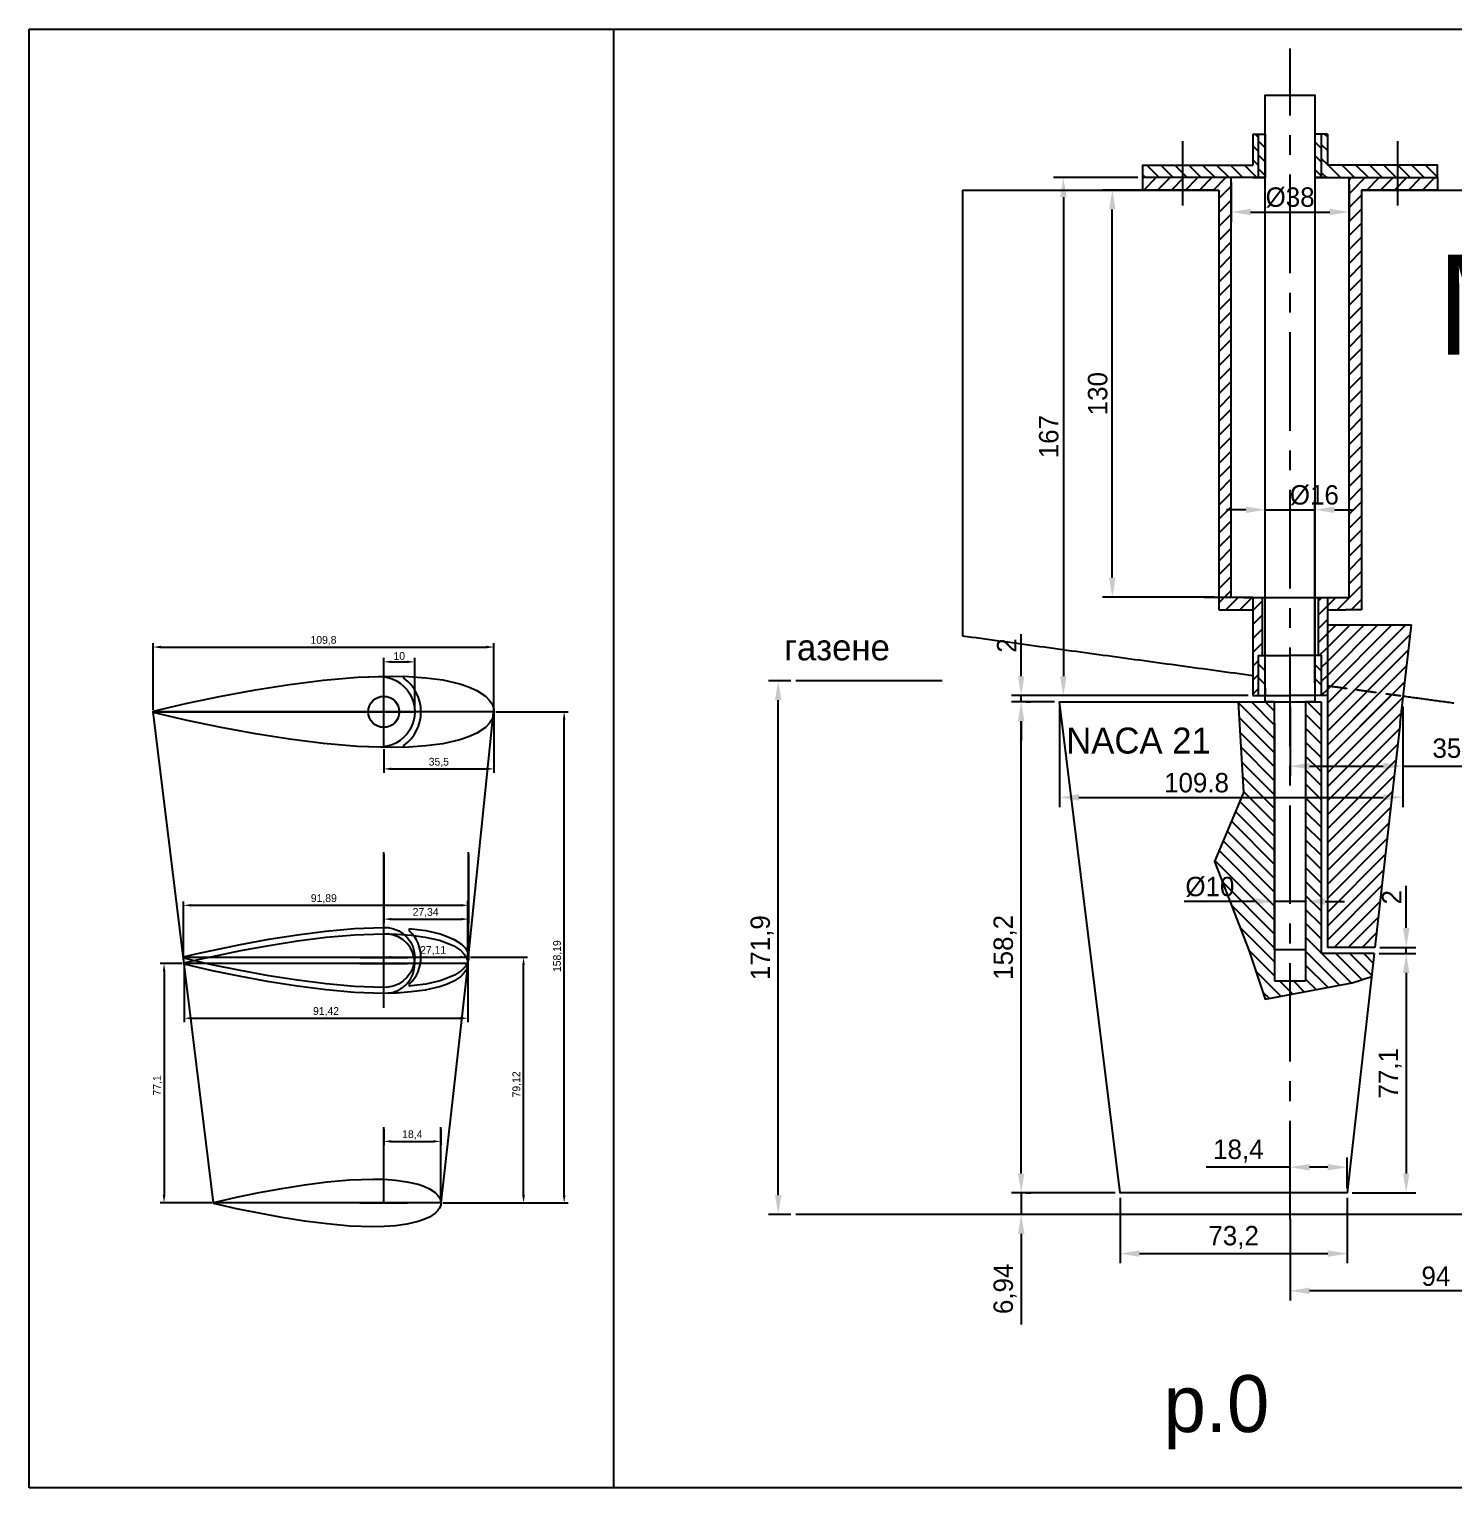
# Model space of a CAD drawing. Header units: millimetres. Extents: x -406 to 563, y -88 to 382.
# Drawn here: x -406.3 to 52.8, y -88.1 to 381.8 of the extents above; entities that cross this region are included whole.
import ezdxf

# ---------------------------------------------------------------- set-up
doc = ezdxf.new("R2010")
doc.units = ezdxf.units.MM
for name, pattern in [('CENTER', [50.8, 31.75, -6.35, 6.35, -6.35]), ('DASHED', [19.05, 12.7, -6.35]), ('HIDDEN', [9.525, 6.35, -3.175])]:
    doc.linetypes.add(name, pattern=pattern)
for name, color, linetype in [('kron', 54, 'Continuous'), ('PROFILE', 1, 'Continuous'), ('razmeri', 7, 'Continuous'), ('Shablon', 24, 'Continuous'), ('балер', 7, 'Continuous'), ('перо', 7, 'Continuous'), ('размери', 5, 'Continuous'), ('хелмпорт', 7, 'Continuous')]:
    doc.layers.add(name, color=color, linetype=linetype)
doc.dimstyles.new('ISO-25', dxfattribs={"dimtxt": 2.5, "dimasz": 2.5, "dimexe": 1.25, "dimexo": 0.625, "dimtad": 1, "dimtxsty": 'Standard', "dimcen": 2.5, "dimadec": 0, "dimazin": 0, "dimtfac": 1, "dimtmove": 0, "dimatfit": 3, "dimfxl": 1, "dimarcsym": 0})

# ---------------------------------------------------------------- blocks, each defined once
blk = doc.blocks.new('*D1')
at = {"layer": 'Defpoints', "color": 0}
for p in [(-164.93, 171.9), (-159.25, 171.9), (-159.25, 0)]:
    blk.add_point(p, dxfattribs=at)
at = {"layer": 'размери', "color": 0, "lineweight": -2}
for p, q in [((-160.81, 171.9), (-168.05, 171.9)), ((-164.93, 6.25), (-164.93, 165.65)), ((-160.81, 0), (-168.05, 0))]:
    blk.add_line(p, q, dxfattribs=at)
at = {"layer": 'размери', "color": 0}
for points in [[(-165.97, 165.65), (-163.89, 165.65), (-164.93, 171.9)], [(-165.97, 6.25), (-163.89, 6.25), (-164.93, 0)]]:
    blk.add_solid(points, dxfattribs=at)
at = {"layer": 'размери', "color": 0, "insert": (-170.14, 85.95), "char_height": 6.25, "attachment_point": 5, "rotation": 90}
blk.add_mtext('171,9', dxfattribs=at)
blk = doc.blocks.new('*D9')
at = {"layer": 'Defpoints', "color": 0}
for p in [(-54.8, 6.94), (-86.64, 0), (-54.8, 0)]:
    blk.add_point(p, dxfattribs=at)
at = {"layer": 'размери', "color": 0, "lineweight": -2}
for p, q in [((-86.64, 13.19), (-86.64, 19.44)), ((-56.36, 6.94), (-89.76, 6.94)), ((-86.64, 6.94), (-86.64, 0)), ((-56.36, 0), (-89.76, 0)), ((-86.64, -6.25), (-86.64, -35.42))]:
    blk.add_line(p, q, dxfattribs=at)
at = {"layer": 'размери', "color": 0}
for points in [[(-87.68, 13.19), (-85.6, 13.19), (-86.64, 6.94)], [(-87.68, -6.25), (-85.6, -6.25), (-86.64, 0)]]:
    blk.add_solid(points, dxfattribs=at)
at = {"layer": 'размери', "color": 0, "insert": (-91.85, -23.96), "char_height": 6.25, "attachment_point": 5, "rotation": 90}
blk.add_mtext('6,94', dxfattribs=at)
blk = doc.blocks.new('*D12')
at = {"layer": 'Defpoints', "color": 0}
for p in [(93.96, 52.08), (0, 0), (0, -24.6)]:
    blk.add_point(p, dxfattribs=at)
at = {"layer": 'размери', "color": 0, "lineweight": -2}
for p, q in [((93.96, 50.52), (93.96, -27.73)), ((0, -1.56), (0, -27.73)), ((87.71, -24.6), (6.25, -24.6))]:
    blk.add_line(p, q, dxfattribs=at)
at = {"layer": 'размери', "color": 0}
for points in [[(6.25, -23.56), (6.25, -25.64), (0, -24.6)], [(87.71, -23.56), (87.71, -25.64), (93.96, -24.6)]]:
    blk.add_solid(points, dxfattribs=at)
at = {"layer": 'размери', "color": 0, "insert": (46.98, -19.92), "char_height": 6.25, "attachment_point": 5}
blk.add_mtext('94', dxfattribs=at)
blk = doc.blocks.new('*D44')
at = {"layer": 'Defpoints', "color": 0}
for p in [(-57.28, 330), (-23, 330), (-23, 198.8)]:
    blk.add_point(p, dxfattribs=at)
at = {"layer": 'хелмпорт', "color": 0, "lineweight": -2}
for p, q in [((-24.56, 330), (-60.4, 330)), ((-57.28, 205.05), (-57.28, 323.75)), ((-24.56, 198.8), (-60.4, 198.8))]:
    blk.add_line(p, q, dxfattribs=at)
at = {"layer": 'хелмпорт', "color": 0}
for points in [[(-58.32, 323.75), (-56.24, 323.75), (-57.28, 330)], [(-58.32, 205.05), (-56.24, 205.05), (-57.28, 198.8)]]:
    blk.add_solid(points, dxfattribs=at)
at = {"layer": 'хелмпорт', "color": 0, "insert": (-61.97, 264.4), "char_height": 6.25, "attachment_point": 5, "rotation": 90}
blk.add_mtext('130', dxfattribs=at)
blk = doc.blocks.new('*D45')
at = {"layer": 'Defpoints', "color": 0}
for p in [(-19, 334), (19, 333.31), (19, 322.92)]:
    blk.add_point(p, dxfattribs=at)
at = {"layer": 'хелмпорт', "color": 0, "lineweight": -2}
for p, q in [((-19, 332.44), (-19, 319.79)), ((19, 331.75), (19, 319.79)), ((-12.75, 322.92), (12.75, 322.92))]:
    blk.add_line(p, q, dxfattribs=at)
at = {"layer": 'хелмпорт', "color": 0}
for points in [[(-12.75, 323.96), (-12.75, 321.88), (-19, 322.92)], [(12.75, 323.96), (12.75, 321.88), (19, 322.92)]]:
    blk.add_solid(points, dxfattribs=at)
at = {"layer": 'хелмпорт', "color": 0, "insert": (0, 327.61), "char_height": 6.25, "attachment_point": 5}
blk.add_mtext('%%C38', dxfattribs=at)
blk = doc.blocks.new('*D46')
at = {"layer": 'Defpoints', "color": 0}
for p in [(8, 227), (-8, 169.65), (8, 169.65)]:
    blk.add_point(p, dxfattribs=at)
at = {"layer": 'хелмпорт', "color": 0, "lineweight": -2}
for p, q in [((-14.25, 227), (-20.5, 227)), ((-8, 171.21), (-8, 230.13)), ((-8, 227), (8, 227)), ((8, 171.21), (8, 230.13)), ((14.25, 227), (20.5, 227))]:
    blk.add_line(p, q, dxfattribs=at)
at = {"layer": 'хелмпорт', "color": 0}
for points in [[(-14.25, 228.05), (-14.25, 225.96), (-8, 227)], [(14.25, 228.05), (14.25, 225.96), (8, 227)]]:
    blk.add_solid(points, dxfattribs=at)
at = {"layer": 'хелмпорт', "color": 0, "insert": (7.81, 231.69), "char_height": 6.25, "attachment_point": 5}
blk.add_mtext('%%c16', dxfattribs=at)
blk = doc.blocks.new('*D47')
at = {"layer": 'Defpoints', "color": 0}
for p in [(-5, 105.1), (5, 105.1), (-5, 100.84)]:
    blk.add_point(p, dxfattribs=at)
at = {"layer": 'перо', "color": 0, "lineweight": -2}
for p, q in [((-5, 103.54), (-5, 97.71)), ((5, 103.54), (5, 97.71)), ((-11.25, 100.84), (-34.17, 100.84)), ((5, 100.84), (-5, 100.84)), ((11.25, 100.84), (17.5, 100.84))]:
    blk.add_line(p, q, dxfattribs=at)
at = {"layer": 'перо', "color": 0}
for points in [[(-11.25, 101.88), (-11.25, 99.79), (-5, 100.84)], [(11.25, 101.88), (11.25, 99.79), (5, 100.84)]]:
    blk.add_solid(points, dxfattribs=at)
at = {"layer": 'перо', "color": 0, "insert": (-25.83, 105.52), "char_height": 6.25, "attachment_point": 5}
blk.add_mtext('%%c10', dxfattribs=at)
blk = doc.blocks.new('*D155')
at = {"layer": 'Defpoints', "color": 0}
for p in [(-86.64, 165.14), (-86.64, 165.14), (-86.64, 6.94)]:
    blk.add_point(p, dxfattribs=at)
at = {"layer": 'размери', "color": 0, "lineweight": -2}
for p, q in [((-85.08, 165.14), (-83.51, 165.14)), ((-86.64, 13.19), (-86.64, 158.89)), ((-85.08, 6.94), (-83.51, 6.94))]:
    blk.add_line(p, q, dxfattribs=at)
at = {"layer": 'размери', "color": 0}
for points in [[(-87.68, 158.89), (-85.6, 158.89), (-86.64, 165.14)], [(-87.68, 13.19), (-85.6, 13.19), (-86.64, 6.94)]]:
    blk.add_solid(points, dxfattribs=at)
at = {"layer": 'размери', "color": 0, "insert": (-91.85, 86.04), "char_height": 6.25, "attachment_point": 5, "rotation": 90}
blk.add_mtext('158,2', dxfattribs=at)
blk = doc.blocks.new('*D156')
at = {"layer": 'Defpoints', "color": 0}
for p in [(-47.5, 334), (-73.06, 167.14), (-12, 167.14)]:
    blk.add_point(p, dxfattribs=at)
at = {"layer": 'хелмпорт', "color": 0, "lineweight": -2}
for p, q in [((-49.06, 334), (-76.18, 334)), ((-73.06, 327.75), (-73.06, 173.39)), ((-13.56, 167.14), (-76.18, 167.14))]:
    blk.add_line(p, q, dxfattribs=at)
at = {"layer": 'хелмпорт', "color": 0}
for points in [[(-74.1, 327.75), (-72.01, 327.75), (-73.06, 334)], [(-74.1, 173.39), (-72.01, 173.39), (-73.06, 167.14)]]:
    blk.add_solid(points, dxfattribs=at)
at = {"layer": 'хелмпорт', "color": 0, "insert": (-77.74, 250.57), "char_height": 6.25, "attachment_point": 5, "rotation": 90}
blk.add_mtext('167', dxfattribs=at)
blk = doc.blocks.new('*D157')
at = {"layer": 'Defpoints', "color": 0}
for p in [(-86.64, 167.14), (-74.3, 167.14), (-74.3, 165.14)]:
    blk.add_point(p, dxfattribs=at)
at = {"layer": 'размери', "color": 0, "lineweight": -2}
for p, q in [((-86.64, 173.39), (-86.64, 186.93)), ((-75.86, 167.14), (-89.76, 167.14)), ((-75.86, 165.14), (-89.76, 165.14)), ((-86.64, 165.14), (-86.64, 167.14)), ((-86.64, 158.89), (-86.64, 152.64))]:
    blk.add_line(p, q, dxfattribs=at)
at = {"layer": 'размери', "color": 0}
for points in [[(-87.68, 173.39), (-85.6, 173.39), (-86.64, 167.14)], [(-87.68, 158.89), (-85.6, 158.89), (-86.64, 165.14)]]:
    blk.add_solid(points, dxfattribs=at)
at = {"layer": 'размери', "color": 0, "insert": (-91.33, 183.29), "char_height": 6.25, "attachment_point": 5, "rotation": 90}
blk.add_mtext('2', dxfattribs=at)
blk = doc.blocks.new('*D158')
at = {"layer": 'Defpoints', "color": 0}
for p in [(-54.8, 6.94), (18.4, 6.94), (18.4, -12.61)]:
    blk.add_point(p, dxfattribs=at)
at = {"layer": 'размери', "color": 0, "lineweight": -2}
for p, q in [((-54.8, 5.38), (-54.8, -15.73)), ((18.4, 5.38), (18.4, -15.73)), ((-48.55, -12.61), (12.15, -12.61))]:
    blk.add_line(p, q, dxfattribs=at)
at = {"layer": 'размери', "color": 0}
for points in [[(-48.55, -11.57), (-48.55, -13.65), (-54.8, -12.61)], [(12.15, -11.57), (12.15, -13.65), (18.4, -12.61)]]:
    blk.add_solid(points, dxfattribs=at)
at = {"layer": 'размери', "color": 0, "insert": (-18.2, -7.4), "char_height": 6.25, "attachment_point": 5}
blk.add_mtext('73,2', dxfattribs=at)
blk = doc.blocks.new('*D159')
at = {"layer": 'Defpoints', "color": 0}
for p in [(-74.3, 165.14), (36.28, 165.14), (36.28, 134.36)]:
    blk.add_point(p, dxfattribs=at)
at = {"layer": 'размери', "color": 0, "lineweight": -2}
for p, q in [((-74.3, 163.58), (-74.3, 131.24)), ((36.28, 163.58), (36.28, 131.24)), ((-68.05, 134.36), (30.03, 134.36))]:
    blk.add_line(p, q, dxfattribs=at)
at = {"layer": 'размери', "color": 0}
for points in [[(-68.05, 135.4), (-68.05, 133.32), (-74.3, 134.36)], [(30.03, 135.4), (30.03, 133.32), (36.28, 134.36)]]:
    blk.add_solid(points, dxfattribs=at)
at = {"layer": 'размери', "color": 0, "insert": (-30.15, 139.05), "char_height": 6.25, "attachment_point": 5}
blk.add_mtext('109.8', dxfattribs=at)
blk = doc.blocks.new('*D160')
at = {"layer": 'Defpoints', "color": 0}
for p in [(27.11, 84.04), (18.4, 6.94), (37.4, 6.94)]:
    blk.add_point(p, dxfattribs=at)
at = {"layer": 'размери', "color": 0, "lineweight": -2}
for p, q in [((28.68, 84.04), (40.53, 84.04)), ((37.4, 77.79), (37.4, 13.19)), ((19.96, 6.94), (40.53, 6.94))]:
    blk.add_line(p, q, dxfattribs=at)
at = {"layer": 'размери', "color": 0}
for points in [[(36.36, 77.79), (38.45, 77.79), (37.4, 84.04)], [(36.36, 13.19), (38.45, 13.19), (37.4, 6.94)]]:
    blk.add_solid(points, dxfattribs=at)
at = {"layer": 'размери', "color": 0, "insert": (32.2, 45.49), "char_height": 6.25, "attachment_point": 5, "rotation": 90}
blk.add_mtext('77,1', dxfattribs=at)
blk = doc.blocks.new('*D161')
at = {"layer": 'Defpoints', "color": 0}
for p in [(27.34, 86.04), (37.4, 86.04), (27.11, 84.04)]:
    blk.add_point(p, dxfattribs=at)
at = {"layer": 'размери', "color": 0, "lineweight": -2}
for p, q in [((37.4, 92.29), (37.4, 105.83)), ((28.9, 86.04), (40.53, 86.04)), ((37.4, 84.04), (37.4, 86.04)), ((28.68, 84.04), (40.53, 84.04)), ((37.4, 77.79), (37.4, 71.54))]:
    blk.add_line(p, q, dxfattribs=at)
at = {"layer": 'размери', "color": 0}
for points in [[(36.36, 92.29), (38.45, 92.29), (37.4, 86.04)], [(36.36, 77.79), (38.45, 77.79), (37.4, 84.04)]]:
    blk.add_solid(points, dxfattribs=at)
at = {"layer": 'размери', "color": 0, "insert": (32.72, 102.19), "char_height": 6.25, "attachment_point": 5, "rotation": 90}
blk.add_mtext('2', dxfattribs=at)
blk = doc.blocks.new('*D162')
at = {"layer": 'Defpoints', "color": 0}
for p in [(0, 15.22), (0, 6.94), (18.4, 6.94)]:
    blk.add_point(p, dxfattribs=at)
at = {"layer": 'размери', "color": 0, "lineweight": -2}
for p, q in [((0, 15.22), (-27.08, 15.22)), ((0, 8.5), (0, 18.35)), ((12.15, 15.22), (6.25, 15.22)), ((18.4, 8.5), (18.4, 18.35))]:
    blk.add_line(p, q, dxfattribs=at)
at = {"layer": 'размери', "color": 0}
for points in [[(6.25, 16.26), (6.25, 14.18), (0, 15.22)], [(12.15, 16.26), (12.15, 14.18), (18.4, 15.22)]]:
    blk.add_solid(points, dxfattribs=at)
at = {"layer": 'размери', "color": 0, "insert": (-16.67, 20.43), "char_height": 6.25, "attachment_point": 5}
blk.add_mtext('18,4', dxfattribs=at)
blk = doc.blocks.new('*D163')
at = {"layer": 'Defpoints', "color": 0}
for p in [(0, 165.14), (36.28, 165.14), (36.28, 144.43)]:
    blk.add_point(p, dxfattribs=at)
at = {"layer": 'размери', "color": 0, "lineweight": -2}
for p, q in [((0, 163.58), (0, 141.31)), ((36.28, 163.58), (36.28, 141.31)), ((6.25, 144.43), (30.03, 144.43)), ((36.28, 144.43), (65.45, 144.43))]:
    blk.add_line(p, q, dxfattribs=at)
at = {"layer": 'размери', "color": 0}
for points in [[(6.25, 145.47), (6.25, 143.39), (0, 144.43)], [(30.03, 145.47), (30.03, 143.39), (36.28, 144.43)]]:
    blk.add_solid(points, dxfattribs=at)
at = {"layer": 'размери', "color": 0, "insert": (53.99, 149.64), "char_height": 6.25, "attachment_point": 5}
blk.add_mtext('35,5', dxfattribs=at)
blk = doc.blocks.new('*D187')
at = {"layer": 'Defpoints', "color": 0}
for p in [(-282.02, 178.02), (-292.02, 161.92), (-282.02, 161.92)]:
    blk.add_point(p, dxfattribs=at)
at = {"layer": 'razmeri', "color": 0, "lineweight": -2}
for p, q in [((-292.02, 162.54), (-292.02, 179.27)), ((-282.02, 162.54), (-282.02, 179.27)), ((-289.52, 178.02), (-284.52, 178.02))]:
    blk.add_line(p, q, dxfattribs=at)
at = {"layer": 'razmeri', "color": 0}
for points in [[(-289.52, 178.44), (-289.52, 177.6), (-292.02, 178.02)], [(-284.52, 178.44), (-284.52, 177.6), (-282.02, 178.02)]]:
    blk.add_solid(points, dxfattribs=at)
at = {"layer": 'razmeri', "color": 0, "insert": (-287.02, 179.89), "char_height": 2.5, "attachment_point": 5}
blk.add_mtext('10', dxfattribs=at)
blk = doc.blocks.new('*D188')
at = {"layer": 'Defpoints', "color": 0}
for p in [(-256.52, 182.78), (-366.32, 161.92), (-256.52, 161.92)]:
    blk.add_point(p, dxfattribs=at)
at = {"layer": 'razmeri', "color": 0, "lineweight": -2}
for p, q in [((-366.32, 162.54), (-366.32, 184.03)), ((-256.52, 162.54), (-256.52, 184.03)), ((-363.82, 182.78), (-259.02, 182.78))]:
    blk.add_line(p, q, dxfattribs=at)
at = {"layer": 'razmeri', "color": 0}
for points in [[(-363.82, 183.2), (-363.82, 182.36), (-366.32, 182.78)], [(-259.02, 183.2), (-259.02, 182.36), (-256.52, 182.78)]]:
    blk.add_solid(points, dxfattribs=at)
at = {"layer": 'razmeri', "color": 0, "insert": (-311.42, 184.86), "char_height": 2.5, "attachment_point": 5}
blk.add_mtext('109,8', dxfattribs=at)
blk = doc.blocks.new('*D189')
at = {"layer": 'Defpoints', "color": 0}
for p in [(-292.02, 116.73), (-264.68, 116.73), (-264.68, 95.14)]:
    blk.add_point(p, dxfattribs=at)
at = {"layer": 'Shablon', "color": 0, "lineweight": -2}
for p, q in [((-292.02, 116.1), (-292.02, 93.89)), ((-264.68, 116.1), (-264.68, 93.89)), ((-289.52, 95.14), (-267.18, 95.14))]:
    blk.add_line(p, q, dxfattribs=at)
at = {"layer": 'Shablon', "color": 0}
for points in [[(-289.52, 95.55), (-289.52, 94.72), (-292.02, 95.14)], [(-267.18, 95.55), (-267.18, 94.72), (-264.68, 95.14)]]:
    blk.add_solid(points, dxfattribs=at)
at = {"layer": 'Shablon', "color": 0, "insert": (-278.52, 97.22), "char_height": 2.5, "attachment_point": 5}
blk.add_mtext('27,34', dxfattribs=at)
blk = doc.blocks.new('*D190')
at = {"layer": 'Defpoints', "color": 0}
for p in [(-292.02, 28.14), (-273.62, 28.14), (-273.62, 23.54)]:
    blk.add_point(p, dxfattribs=at)
at = {"layer": 'razmeri', "color": 0, "lineweight": -2}
for p, q in [((-292.02, 27.52), (-292.02, 22.29)), ((-289.52, 23.54), (-276.12, 23.54)), ((-273.62, 27.52), (-273.62, 22.29))]:
    blk.add_line(p, q, dxfattribs=at)
at = {"layer": 'razmeri', "color": 0}
for points in [[(-289.52, 23.95), (-289.52, 23.12), (-292.02, 23.54)], [(-276.12, 23.95), (-276.12, 23.12), (-273.62, 23.54)]]:
    blk.add_solid(points, dxfattribs=at)
at = {"layer": 'razmeri', "color": 0, "insert": (-282.82, 25.62), "char_height": 2.5, "attachment_point": 5}
blk.add_mtext('18,4', dxfattribs=at)
blk = doc.blocks.new('*D191')
at = {"layer": 'Defpoints', "color": 0}
for p in [(-292.02, 80.82), (-264.91, 82.9), (-264.91, 80.82)]:
    blk.add_point(p, dxfattribs=at)
at = {"layer": 'Shablon', "color": 0, "lineweight": -2}
for p, q in [((-292.02, 81.44), (-292.02, 84.15)), ((-289.52, 82.9), (-267.41, 82.9)), ((-264.91, 81.44), (-264.91, 84.15))]:
    blk.add_line(p, q, dxfattribs=at)
at = {"layer": 'Shablon', "color": 0}
for points in [[(-289.52, 83.32), (-289.52, 82.48), (-292.02, 82.9)], [(-267.41, 83.32), (-267.41, 82.48), (-264.91, 82.9)]]:
    blk.add_solid(points, dxfattribs=at)
at = {"layer": 'Shablon', "color": 0, "insert": (-276.11, 84.98), "char_height": 2.5, "attachment_point": 5}
blk.add_mtext('27,11', dxfattribs=at)
blk = doc.blocks.new('*D192')
at = {"layer": 'Defpoints', "color": 0}
for p in [(-264.68, 99.59), (-356.57, 82.82), (-264.68, 82.81)]:
    blk.add_point(p, dxfattribs=at)
at = {"layer": 'Shablon', "color": 0, "lineweight": -2}
for p, q in [((-356.57, 83.44), (-356.57, 100.84)), ((-354.07, 99.59), (-267.18, 99.59)), ((-264.68, 83.43), (-264.68, 100.84))]:
    blk.add_line(p, q, dxfattribs=at)
at = {"layer": 'Shablon', "color": 0}
for points in [[(-354.07, 100.01), (-354.07, 99.17), (-356.57, 99.59)], [(-267.18, 100.01), (-267.18, 99.17), (-264.68, 99.59)]]:
    blk.add_solid(points, dxfattribs=at)
at = {"layer": 'Shablon', "color": 0, "insert": (-311.32, 101.67), "char_height": 2.5, "attachment_point": 5}
blk.add_mtext('91,89', dxfattribs=at)
blk = doc.blocks.new('*D193')
at = {"layer": 'Defpoints', "color": 0}
for p in [(-356.33, 80.62), (-264.91, 80.82), (-264.91, 63.22)]:
    blk.add_point(p, dxfattribs=at)
at = {"layer": 'Shablon', "color": 0, "lineweight": -2}
for p, q in [((-356.33, 79.99), (-356.33, 61.97)), ((-264.91, 80.19), (-264.91, 61.97)), ((-353.83, 63.22), (-267.41, 63.22))]:
    blk.add_line(p, q, dxfattribs=at)
at = {"layer": 'Shablon', "color": 0}
for points in [[(-353.83, 63.63), (-353.83, 62.8), (-356.33, 63.22)], [(-267.41, 63.63), (-267.41, 62.8), (-264.91, 63.22)]]:
    blk.add_solid(points, dxfattribs=at)
at = {"layer": 'Shablon', "color": 0, "insert": (-310.62, 65.3), "char_height": 2.5, "attachment_point": 5}
blk.add_mtext('91,42', dxfattribs=at)
blk = doc.blocks.new('*D194')
at = {"layer": 'Defpoints', "color": 0}
for p in [(-264.68, 82.85), (-246.97, 82.85), (-273.62, 3.72)]:
    blk.add_point(p, dxfattribs=at)
at = {"layer": 'Shablon', "color": 0, "lineweight": -2}
for p, q in [((-264.06, 82.85), (-245.72, 82.85)), ((-246.97, 6.22), (-246.97, 80.35)), ((-273, 3.72), (-245.72, 3.72))]:
    blk.add_line(p, q, dxfattribs=at)
at = {"layer": 'Shablon', "color": 0}
for points in [[(-247.39, 80.35), (-246.56, 80.35), (-246.97, 82.85)], [(-247.39, 6.22), (-246.56, 6.22), (-246.97, 3.72)]]:
    blk.add_solid(points, dxfattribs=at)
at = {"layer": 'Shablon', "color": 0, "insert": (-249.06, 41.9), "char_height": 2.5, "attachment_point": 5, "rotation": 90}
blk.add_mtext('79,12', dxfattribs=at)
blk = doc.blocks.new('*D195')
at = {"layer": 'Defpoints', "color": 0}
for p in [(-356.33, 80.82), (-362.79, 3.72), (-346.82, 3.72)]:
    blk.add_point(p, dxfattribs=at)
at = {"layer": 'Shablon', "color": 0, "lineweight": -2}
for p, q in [((-356.96, 80.82), (-364.04, 80.82)), ((-362.79, 78.32), (-362.79, 6.22)), ((-347.45, 3.72), (-364.04, 3.72))]:
    blk.add_line(p, q, dxfattribs=at)
at = {"layer": 'Shablon', "color": 0}
for points in [[(-363.21, 78.32), (-362.38, 78.32), (-362.79, 80.82)], [(-363.21, 6.22), (-362.38, 6.22), (-362.79, 3.72)]]:
    blk.add_solid(points, dxfattribs=at)
at = {"layer": 'Shablon', "color": 0, "insert": (-364.88, 41.58), "char_height": 2.5, "attachment_point": 5, "rotation": 90}
blk.add_mtext('77,1', dxfattribs=at)
blk = doc.blocks.new('*D196')
at = {"layer": 'Defpoints', "color": 0}
for p in [(-256.52, 161.92), (-292.02, 150.47), (-256.52, 143.53)]:
    blk.add_point(p, dxfattribs=at)
at = {"layer": 'Shablon', "color": 0, "lineweight": -2}
for p, q in [((-256.52, 161.29), (-256.52, 142.28)), ((-292.02, 149.85), (-292.02, 142.28)), ((-289.52, 143.53), (-259.02, 143.53))]:
    blk.add_line(p, q, dxfattribs=at)
at = {"layer": 'Shablon', "color": 0}
for points in [[(-289.52, 143.95), (-289.52, 143.11), (-292.02, 143.53)], [(-259.02, 143.95), (-259.02, 143.11), (-256.52, 143.53)]]:
    blk.add_solid(points, dxfattribs=at)
at = {"layer": 'Shablon', "color": 0, "insert": (-274.27, 145.61), "char_height": 2.5, "attachment_point": 5}
blk.add_mtext('35,5', dxfattribs=at)
blk = doc.blocks.new('*D197')
at = {"layer": 'Defpoints', "color": 0}
for p in [(-256.52, 161.92), (-233.89, 161.92), (-273.62, 3.72)]:
    blk.add_point(p, dxfattribs=at)
at = {"layer": 'Shablon', "color": 0, "lineweight": -2}
for p, q in [((-255.9, 161.92), (-232.64, 161.92)), ((-233.89, 6.22), (-233.89, 159.42)), ((-273, 3.72), (-232.64, 3.72))]:
    blk.add_line(p, q, dxfattribs=at)
at = {"layer": 'Shablon', "color": 0}
for points in [[(-234.31, 159.42), (-233.47, 159.42), (-233.89, 161.92)], [(-234.31, 6.22), (-233.47, 6.22), (-233.89, 3.72)]]:
    blk.add_solid(points, dxfattribs=at)
at = {"layer": 'Shablon', "color": 0, "insert": (-235.97, 83.21), "char_height": 2.5, "attachment_point": 5, "rotation": 90}
blk.add_mtext('158,19', dxfattribs=at)

msp = doc.modelspace()

# ---------------------------------------------------------------- hatches: boundary and pattern name
at = {"layer": 'перо'}
h = msp.add_hatch(dxfattribs=at)
h.set_pattern_fill('ANSI31', color=256, style=0)
edge = h.paths.add_edge_path()
edge.add_line((39.085, 189.956), (12, 189.956))
edge.add_line((12, 189.956), (12, 170.344))
edge.add_spline(control_points=[(12, 170.344), (35.649, 167.111)], knot_values=[25.4038022, 25.4038022, 27.4326716, 27.4326716], degree=1, periodic=0)
edge.add_line((36.49, 166.996), (39.085, 189.956))
h.paths.add_polyline_path([(35.5, 158.24), (39.085, 189.956), (12, 189.956), (12, 86.04), (27.34, 86.04)])
h = msp.add_hatch(dxfattribs=at)
h.set_pattern_fill('ANSI31', color=256, style=0)
h.paths.add_polyline_path([(39.085, 189.956), (12, 189.956), (12, 86.04), (27.34, 86.04), (35.5, 158.24)])
h = msp.add_hatch(dxfattribs=at)
h.set_pattern_fill('ANSI31', color=256, angle=90, style=0)
h.paths.add_polyline_path([(-5, 165.14), (-16.779, 165.14), (-15.028, 135.881), (-24.366, 113.72), (-13.277, 85.143), (-8.025, 69.397), (0, 70.901), (0, 75.27), (-5, 75.27), (-5, 158.24)])
h.paths.add_polyline_path([(27.114, 84.04), (10, 84.04), (10, 165.14), (5, 165.14), (5, 85.27), (5, 75.27), (0, 75.27), (0, 70.901), (19.989, 74.646), (26.281, 76.674)])
h.paths.add_polyline_path([(-34.167, 110.211), (-17.5, 110.211), (-17.5, 100.836), (-34.167, 100.836)], flags=9)
at = {"layer": 'хелмпорт'}
h = msp.add_hatch(dxfattribs=at)
h.set_pattern_fill('ANSI31', color=256, angle=90, style=0)
h.paths.add_polyline_path([(-10.148, 348.011), (-12, 348.011), (-12, 338), (-34.653, 338), (-34.653, 334), (-10.148, 334)])
h.paths.add_polyline_path([(-34.653, 338), (-47.5, 338), (-47.5, 334), (-34.653, 334)])
h.paths.add_polyline_path([(34.653, 338), (12, 338), (12, 348.011), (10.148, 348.011), (10.148, 334), (34.653, 334)])
h.paths.add_polyline_path([(47.5, 338), (34.653, 338), (34.653, 334), (47.5, 334)])
h = msp.add_hatch(dxfattribs=at)
h.set_pattern_fill('ANSI31', color=256, angle=90, style=0)
h.set_pattern_definition([(135, (0, 178.4548), (-2.245064, -2.245064), [])])
h.paths.add_polyline_path([(-8, 346.282), (-8.059, 348.101), (-10.148, 348.101), (-10.148, 338.49), (-8, 338.49)])
h.paths.add_polyline_path([(10.148, 348.101), (8, 348.101), (8, 346.282), (8, 338.49), (10.148, 338.49)])
h = msp.add_hatch(dxfattribs=at)
h.set_pattern_fill('ANSI31', color=256, angle=90, style=0)
h.set_pattern_definition([(135, (0, 173.9647), (-2.245064, -2.245064), [])])
h.paths.add_polyline_path([(-8, 341.792), (-8.059, 343.611), (-10.148, 343.611), (-10.148, 334), (-8, 334)])
h.paths.add_polyline_path([(10.148, 343.611), (8, 343.611), (8, 341.792), (8, 334), (10.148, 334)])
h = msp.add_hatch(dxfattribs=at)
h.set_pattern_fill('ANSI31', color=256, style=0)
h.paths.add_polyline_path([(-19, 334), (-34.653, 334), (-34.653, 330), (-23, 330), (-23, 198.795), (-19, 198.795)])
h.paths.add_polyline_path([(-34.653, 334), (-47.5, 334), (-47.5, 330), (-34.653, 330)])
h.paths.add_polyline_path([(34.653, 334), (19, 334), (19, 198.795), (15, 198.795), (12, 198.795), (12, 194.795), (18, 194.795), (23, 194.795), (23, 330), (34.653, 330)])
h.paths.add_polyline_path([(47.5, 334), (34.653, 334), (34.653, 330), (47.5, 330)])
h.paths.add_polyline_path([(-12, 198.795), (-15, 198.795), (-23, 198.795), (-23, 194.795), (-18, 194.795), (-12, 194.795)])
h.paths.add_polyline_path([(-9, 198.795), (-12, 198.795), (-12, 167.827), (-12, 167.14), (-10.148, 167.14), (-10.148, 180.035), (-9, 180.035)])
h.paths.add_polyline_path([(12, 194.795), (12, 198.795), (9, 198.795), (9, 180.035), (10.148, 180.035), (10.148, 167.14), (12, 167.14)])
h = msp.add_hatch(dxfattribs=at)
h.set_pattern_fill('ANSI31', color=256, angle=90, style=0)
h.set_pattern_definition([(135, (0, 10), (-2.245064, -2.245064), [])])
h.paths.add_polyline_path([(-8, 177.827), (-8.059, 179.646), (-10.148, 179.646), (-10.148, 170.035), (-8, 170.035)])
h.paths.add_polyline_path([(10.148, 179.646), (8, 179.646), (8, 177.827), (8, 170.035), (10.148, 170.035)])

# ---------------------------------------------------------------- linework, layer by layer
for points in [[(-112.053, 171.9), (-159.248, 171.9)], [(291.886, 0), (-159.248, 0)]]:
    msp.add_lwpolyline(points)
at = {"layer": 'kron', "linetype": 'DASHED'}
for points in [[(-292.022, 150.473), (-292.022, 173.361)], [(-256.522, 161.917), (-366.322, 161.917)], [(-292.022, 82.806), (-292.022, 116.727)], [(-264.683, 82.817), (-356.573, 82.817)]]:
    msp.add_lwpolyline(points, dxfattribs=at)
at = {"layer": 'kron'}
for points in [[(-285.504, 173.366), (-283.972, 173.333), (-278.482, 172.908), (-272.992, 172.188), (-267.502, 170.915), (-264.757, 169.987), (-262.012, 168.748), (-259.267, 166.942), (-257.894, 165.557), (-257.279, 164.655), (-256.866, 163.8), (-256.596, 162.802), (-256.522, 161.917), (-256.596, 161.032), (-256.866, 160.035), (-257.279, 159.18), (-257.894, 158.277), (-259.267, 156.893), (-262.012, 155.086), (-264.757, 153.847), (-267.502, 152.919), (-272.992, 151.646), (-278.482, 150.926), (-283.972, 150.501), (-285.504, 150.468), (-285.504, 151.112, 0.5073782), (-285.504, 172.722), (-285.505, 173.366)], [(-283.685, 92.072), (-283.072, 92.026), (-278.476, 91.428), (-273.881, 90.368), (-271.582, 89.595), (-269.284, 88.56), (-266.985, 87.051), (-265.835, 85.893), (-265.32, 85.139), (-264.973, 84.424), (-264.746, 83.589), (-264.683, 82.849), (-264.744, 82.108), (-264.969, 81.273), (-265.314, 80.557), (-265.828, 79.801), (-266.975, 78.641), (-269.271, 77.127), (-271.567, 76.087), (-273.863, 75.308), (-278.457, 74.237), (-283.05, 73.629), (-283.685, 73.579), (-283.685, 74.328, 0.4316394), (-283.685, 91.307)]]:
    msp.add_lwpolyline(points, format="xyb", close=True, dxfattribs=at)
at = {"layer": 'kron', "linetype": 'DASHED'}
msp.add_circle((-292.022, 161.917), 5, dxfattribs=at)
at = {"layer": 'PROFILE'}
for points in [[(-105.501, 330), (-23, 330)], [(23, 330), (322.725, 330)]]:
    msp.add_lwpolyline(points, dxfattribs=at)
for points in [[(-105.501, 330), (-105.501, 186.408)], [(-105.501, 186.408), (-12, 173.625)], [(36.49, 166.996), (52.751, 164.773)]]:
    msp.add_open_spline(points, degree=1, dxfattribs=at)
at = {"layer": 'PROFILE', "linetype": 'HIDDEN'}
msp.add_open_spline([(12, 170.344), (35.649, 167.111)], degree=1, dxfattribs=at)
at = {"layer": 'Shablon', "linetype": 'DASHED'}
msp.add_lwpolyline([(-366.322, 161.917), (-366.322, 162.16), (-360.832, 163.468), (-355.342, 164.699), (-344.362, 166.925), (-333.382, 168.958), (-322.402, 170.686), (-311.422, 172.09), (-300.442, 173.068), (-289.462, 173.451), (-283.972, 173.333), (-278.482, 172.908), (-272.992, 172.188), (-267.502, 170.915), (-264.757, 169.987), (-262.012, 168.748), (-259.267, 166.942), (-257.894, 165.557), (-257.279, 164.655), (-256.866, 163.8), (-256.596, 162.802), (-256.522, 161.917), (-256.596, 161.032), (-256.866, 160.035), (-257.279, 159.18), (-257.894, 158.277), (-259.267, 156.893), (-262.012, 155.086), (-264.757, 153.847), (-267.502, 152.919), (-272.992, 151.646), (-278.482, 150.926), (-283.972, 150.501), (-289.462, 150.384), (-300.442, 150.766), (-311.422, 151.744), (-322.402, 153.149), (-333.382, 154.877), (-344.362, 156.909), (-355.342, 159.135), (-360.832, 160.367), (-366.322, 161.674)], close=True, dxfattribs=at)
at = {"layer": 'Shablon'}
for points in [[(-293.807, 150.535), (-300.442, 150.766), (-311.422, 151.744), (-322.402, 153.149), (-333.382, 154.877), (-344.362, 156.909), (-355.342, 159.135), (-360.832, 160.367), (-366.322, 161.674), (-366.322, 161.917), (-366.322, 162.16), (-360.832, 163.468), (-355.342, 164.699), (-344.362, 166.925), (-333.382, 168.958), (-322.402, 170.686), (-311.422, 172.09), (-300.442, 173.068), (-293.807, 173.299, -1.0354053)], [(-290.735, 73.199), (-292.239, 73.165), (-301.428, 73.474), (-310.618, 74.282), (-319.809, 75.447), (-328.999, 76.883), (-338.19, 78.573), (-347.382, 80.425), (-351.977, 81.451), (-356.573, 82.54), (-356.573, 82.743), (-356.574, 82.946), (-351.98, 84.046), (-347.387, 85.082), (-338.2, 86.955), (-329.013, 88.667), (-319.826, 90.124), (-310.638, 91.309), (-301.45, 92.139), (-292.261, 92.469), (-290.607, 92.423, -0.8998746)], [(-290.613, 90.383), (-287.767, 90.322), (-283.196, 89.968), (-278.625, 89.369), (-274.054, 88.309), (-271.768, 87.536), (-269.483, 86.504), (-267.197, 85.001), (-266.055, 83.848), (-265.543, 83.096), (-265.198, 82.385), (-264.974, 81.554), (-264.912, 80.817), (-264.974, 80.08), (-265.198, 79.25), (-265.543, 78.538), (-266.055, 77.787), (-267.197, 76.634), (-269.483, 75.13), (-271.768, 74.098), (-274.054, 73.325), (-278.625, 72.266), (-283.196, 71.666), (-287.767, 71.312), (-290.613, 71.251, 0.8981354)]]:
    msp.add_lwpolyline(points, format="xyb", close=True, dxfattribs=at)
for points in [[(-292.022, 150.473), (-292.022, 173.361)], [(-256.522, 161.917), (-366.322, 161.917)], [(-264.714, 83.219), (-256.596, 162.802)], [(-292.022, 82.806), (-292.022, 116.727)], [(-264.682, 82.806), (-264.682, 116.727)], [(-292.022, 66.523), (-292.022, 101.083)], [(-264.912, 80.817), (-264.912, 101.083)], [(-290.613, 71.251), (-292.338, 71.214), (-301.48, 71.533), (-310.622, 72.347), (-319.764, 73.516), (-328.906, 74.955), (-338.048, 76.648), (-347.189, 78.501), (-351.76, 79.526), (-356.331, 80.615), (-356.331, 80.817), (-356.331, 81.019), (-351.76, 82.108), (-347.189, 83.134), (-338.048, 84.987), (-328.906, 86.679), (-319.764, 88.118), (-310.622, 89.287), (-301.48, 90.102), (-292.338, 90.42), (-290.613, 90.383)], [(-264.683, 82.817), (-356.573, 82.817)], [(-264.912, 80.817), (-356.331, 80.817)], [(-292.022, 3.708), (-292.022, 28.144)], [(-273.622, 3.708), (-273.622, 28.144)], [(-273.623, 3.717), (-346.823, 3.717)]]:
    msp.add_lwpolyline(points, dxfattribs=at)
msp.add_lwpolyline([(-346.823, 3.717), (-346.823, 3.879), (-343.163, 4.751), (-339.503, 5.572), (-332.183, 7.056), (-324.863, 8.411), (-317.543, 9.563), (-310.223, 10.499), (-302.903, 11.151), (-295.583, 11.406), (-291.923, 11.328), (-288.263, 11.044), (-284.603, 10.564), (-280.943, 9.716), (-279.113, 9.097), (-277.283, 8.271), (-275.453, 7.067), (-274.538, 6.144), (-274.128, 5.542), (-273.852, 4.972), (-273.672, 4.307), (-273.623, 3.717), (-273.672, 3.127), (-273.852, 2.462), (-274.128, 1.892), (-274.538, 1.291), (-275.453, 0.368), (-277.283, -0.837), (-279.113, -1.663), (-280.943, -2.282), (-284.603, -3.13), (-288.263, -3.61), (-291.923, -3.893), (-295.583, -3.972), (-302.903, -3.717), (-310.223, -3.065), (-317.543, -2.129), (-324.863, -0.976), (-332.183, 0.378), (-339.503, 1.862), (-343.163, 2.684), (-346.823, 3.555)], close=True, dxfattribs=at)
msp.add_circle((-292.022, 161.917), 5, dxfattribs=at)
at = {"layer": 'балер', "linetype": 'CENTER'}
msp.add_lwpolyline([(0, -1.562), (0, 375.561)], dxfattribs=at)
at = {"layer": 'балер'}
msp.add_lwpolyline([(0, 360.602), (8, 360.602), (8, 165.14), (5, 165.14), (5, 85.27), (0, 85.27), (-5, 85.27), (-5, 165.14), (-8, 165.14), (-8, 360.602)], close=True, dxfattribs=at)
at = {"layer": 'перо'}
for points in [[(12, 194.795), (12, 86.04)], [(12, 189.956), (39.085, 189.956)], [(35.5, 158.24), (39.085, 189.956)], [(27.114, 84.04), (18.4, 6.94), (-54.8, 6.94), (-74.3, 165.14), (10, 165.14)], [(-16.779, 165.14), (-15.028, 135.881), (-24.366, 113.72), (-13.277, 85.143), (-8.025, 69.397), (19.989, 74.646), (26.281, 76.674)], [(10, 165.14), (10, 84.04)], [(-264.909, 80.817), (-273.623, 3.717), (-346.823, 3.717), (-366.323, 161.917), (-282.023, 161.917)], [(-5, 158.24), (-5, 75.27)], [(5, 158.24), (5, 75.27)], [(35.5, 158.24), (27.34, 86.04)], [(-5, 85.27), (-5, 75.27)], [(27.34, 86.04), (12, 86.04)], [(27.114, 84.04), (10, 84.04)], [(-5, 75.27), (5, 75.27)]]:
    msp.add_lwpolyline(points, dxfattribs=at)
at = {"layer": 'размери'}
for p, q in [((-406.259, 381.822), (562.963, 381.822)), ((-406.259, -88.059), (-406.259, 381.822)), ((-217.887, -88.059), (-217.887, 381.822)), ((562.963, -88.059), (-406.259, -88.059))]:
    msp.add_line(p, q, dxfattribs=at)
for points in [[(-299.703, 161.917), (-284.341, 161.917)], [(-299.703, 82.817), (-284.341, 82.817)], [(-299.703, 80.817), (-284.341, 80.817)], [(-299.703, 3.717), (-284.341, 3.717)]]:
    msp.add_lwpolyline(points, dxfattribs=at)
at = {"layer": 'хелмпорт', "linetype": 'Continuous'}
for p, q in [((-8, 334), (-47.5, 334)), ((-11, 334), (-8, 334)), ((-11, 334), (-8, 334)), ((11, 334), (8, 334)), ((8, 334), (47.5, 334)), ((8, 334), (47.5, 334)), ((47.5, 334), (47.5, 330))]:
    msp.add_line(p, q, dxfattribs=at)
at = {"layer": 'хелмпорт'}
for p, q in [((-19, 198.795), (-19, 334)), ((19, 198.795), (19, 334)), ((-23, 330), (-23, 194.795)), ((23, 330), (23, 194.795)), ((47.5, 330), (23, 330))]:
    msp.add_line(p, q, dxfattribs=at)
at = {"layer": 'хелмпорт', "linetype": 'DASHED'}
for p, q in [((47.5, 330), (23, 330)), ((-15, 198.795), (-30, 198.795)), ((-12, 198.795), (-30, 198.795)), ((15, 198.795), (19, 198.795)), ((15, 198.795), (19, 198.795)), ((-23, 194.795), (-18, 194.795)), ((-23, 194.795), (-18, 194.795)), ((23, 194.795), (18, 194.795)), ((23, 194.795), (18, 194.795))]:
    msp.add_line(p, q, dxfattribs=at)
at = {"layer": 'хелмпорт'}
for points in [[(-12, 348.011), (-12, 338)], [(-12, 348.011), (-8, 348.011)], [(-10.148, 334), (-10.148, 348.011), (-8, 348.011)], [(-8, 348.011), (-8, 334)], [(10.148, 334), (10.148, 348.011), (8, 348.011)], [(8, 348.011), (8, 334)], [(12, 348.011), (8, 348.011)], [(12, 348.011), (12, 338)], [(-47.5, 330), (-47.5, 334)], [(-12, 334), (-8, 334)], [(12, 334), (8, 334)], [(-15, 198.795), (0, 198.795)], [(-12, 198.795), (-12, 167.827)], [(-9, 198.795), (-9, 180.035)], [(0, 198.795), (15, 198.795)], [(9, 198.795), (9, 180.035)], [(12, 198.795), (12, 167.827)], [(-18, 194.795), (-12, 194.795)], [(12, 194.795), (18, 194.795)], [(-12, 180.035), (-12, 167.14)], [(-10.148, 167.14), (-10.148, 180.035), (0, 180.035)], [(12, 180.035), (12, 167.14), (0, 167.14)], [(10.148, 167.14), (10.148, 180.035), (0, 180.035)], [(8, 180.035), (8, 170.035)], [(-8, 169.646), (-8, 167.14)], [(-12, 167.14), (0, 167.14)]]:
    msp.add_lwpolyline(points, dxfattribs=at)
at = {"layer": 'хелмпорт', "linetype": 'CENTER'}
for points in [[(-34.653, 345.78), (-34.653, 325.047)], [(34.653, 345.78), (34.653, 325.047)], [(34.653, 345.78), (34.653, 325.047)]]:
    msp.add_lwpolyline(points, dxfattribs=at)
at = {"layer": 'хелмпорт', "linetype": 'Continuous'}
for points in [[(-8, 334), (-47.5, 334), (-47.5, 338), (-12, 338)], [(8, 334), (47.5, 334), (47.5, 338), (12, 338)]]:
    msp.add_lwpolyline(points, dxfattribs=at)

# ---------------------------------------------------------------- texts
at = {"layer": 'перо'}
for s, p in [('газене', (-162.969, 178.504)), ('NACA 21', (-72.135, 148.476))]:
    msp.add_text(s, height=8.3574, dxfattribs=at).set_placement(p)
at = {"layer": 'размери'}
for s, height, p in [('M0355', 32.2279, (47.386, 276.964)), ('p.0', 18.3121, (-40.754, -70.093))]:
    msp.add_text(s, height=height, dxfattribs=at).set_placement(p)

# ---------------------------------------------------------------- dimensions: what is measured, and where the dimension line sits
at = {"layer": 'razmeri'}
for base, p1, p2, picture, middle in [((-256.522, 182.781), (-366.322, 161.917), (-256.522, 161.917), '*D188', (-311.422, 184.865)), ((-282.022, 178.02), (-292.022, 161.917), (-282.022, 161.917), '*D187', (-287.022, 179.895)), ((-273.622, 23.536), (-292.022, 28.144), (-273.622, 28.144), '*D190', (-282.822, 25.619))]:
    dim = msp.add_linear_dim(base=base, p1=p1, p2=p2, dimstyle='ISO-25', dxfattribs=at)
    dim.commit()
    dim.dimension.update_dxf_attribs({"geometry": picture, "text_midpoint": middle})
at = {"layer": 'Shablon'}
for base, p1, p2, picture, middle in [((-256.522, 143.53), (-292.022, 150.473), (-256.522, 161.917), '*D196', (-274.272, 145.614)), ((-264.912, 63.216), (-356.331, 80.615), (-264.912, 80.817), '*D193', (-310.622, 65.299))]:
    dim = msp.add_linear_dim(base=base, p1=p1, p2=p2, dimstyle='ISO-25', dxfattribs=at)
    dim.commit()
    dim.dimension.update_dxf_attribs({"geometry": picture, "text_midpoint": middle})
for base, p1, p2, picture, middle in [((-233.891, 161.917), (-273.622, 3.724), (-256.522, 161.917), '*D197', (-233.891, 83.208)), ((-362.793, 3.717), (-356.331, 80.817), (-346.823, 3.717), '*D195', (-362.793, 41.585)), ((-246.9735, 82.8486), (-273.6219, 3.7242), (-264.6829, 82.8486), '*D194', (-246.9735, 41.8982))]:
    dim = msp.add_linear_dim(base=base, p1=p1, p2=p2, angle=90, dimstyle='ISO-25', dxfattribs=at)
    dim.commit()
    dim.dimension.update_dxf_attribs({"geometry": picture, "text_midpoint": middle, "dimtype": 160})
for base, p1, p2, picture, middle in [((-264.682, 95.137), (-292.022, 116.727), (-264.682, 116.727), '*D189', (-278.522, 95.137)), ((-264.682, 99.589), (-356.573, 82.817), (-264.682, 82.806), '*D192', (-311.319, 99.589)), ((-264.912, 82.9), (-292.022, 80.817), (-264.912, 80.817), '*D191', (-276.108, 82.9))]:
    dim = msp.add_linear_dim(base=base, p1=p1, p2=p2, dimstyle='ISO-25', dxfattribs=at)
    dim.commit()
    dim.dimension.update_dxf_attribs({"geometry": picture, "text_midpoint": middle, "dimtype": 160})
at = {"layer": 'перо'}
dim = msp.add_linear_dim(base=(-5, 100.836), p1=(5, 105.099), p2=(-5, 105.099), text='%%c10', dimstyle='ISO-25', override={"dimscale": 2.5}, dxfattribs=at)
dim.commit()
dim.dimension.update_dxf_attribs({"geometry": '*D47', "text_midpoint": (-25.833, 105.523)})
at = {"layer": 'размери'}
for base, p1, p2, picture, middle in [((-86.638, 167.14), (-74.3, 165.14), (-74.3, 167.14), '*D157', (-91.325, 183.286)), ((-164.93, 171.9), (-159.248, 0), (-159.248, 171.9), '*D1', (-170.138, 85.95)), ((-86.638, 165.14), (-86.638, 6.94), (-86.638, 165.14), '*D155', (-91.846, 86.04)), ((37.403, 86.04), (27.114, 84.04), (27.34, 86.04), '*D161', (32.716, 102.186)), ((37.403, 6.94), (27.114, 84.04), (18.4, 6.94), '*D160', (32.195, 45.49)), ((-86.638, 0), (-54.8, 6.94), (-54.8, 0), '*D9', (-91.846, -23.958))]:
    dim = msp.add_linear_dim(base=base, p1=p1, p2=p2, angle=90, dimstyle='ISO-25', override={"dimscale": 2.5}, dxfattribs=at)
    dim.commit()
    dim.dimension.update_dxf_attribs({"geometry": picture, "text_midpoint": middle})
for base, p1, text, picture, middle in [((36.28, 134.361), (-74.3, 165.14), '109.8', '*D159', (-30.154, 134.361)), ((36.28, 144.431), (0, 165.14), '35,5', '*D163', (53.988, 144.431))]:
    dim = msp.add_linear_dim(base=base, p1=p1, p2=(36.28, 165.14), text=text, dimstyle='ISO-25', override={"dimscale": 2.5}, dxfattribs=at)
    dim.commit()
    dim.dimension.update_dxf_attribs({"geometry": picture, "text_midpoint": middle, "dimtype": 160})
dim = msp.add_linear_dim(base=(0, -24.603), p1=(93.965, 52.08), p2=(0, 0), text='94', dimstyle='ISO-25', override={"dimscale": 2.5}, dxfattribs=at)
dim.commit()
dim.dimension.update_dxf_attribs({"geometry": '*D12', "text_midpoint": (46.982, -19.915)})
for base, p1, p2, picture, middle in [((0, 15.223), (18.4, 6.94), (0, 6.94), '*D162', (-16.667, 20.431)), ((18.4, -12.608), (-54.8, 6.94), (18.4, 6.94), '*D158', (-18.2, -7.4))]:
    dim = msp.add_linear_dim(base=base, p1=p1, p2=p2, dimstyle='ISO-25', override={"dimscale": 2.5}, dxfattribs=at)
    dim.commit()
    dim.dimension.update_dxf_attribs({"geometry": picture, "text_midpoint": middle})
at = {"layer": 'хелмпорт'}
for base, p1, p2, text, picture, middle in [((-73.055, 167.14), (-47.5, 334), (-12, 167.14), '167', '*D156', (-77.743, 250.57)), ((-57.279, 330), (-23, 198.795), (-23, 330), '130', '*D44', (-61.967, 264.398))]:
    dim = msp.add_linear_dim(base=base, p1=p1, p2=p2, angle=90, text=text, dimstyle='ISO-25', override={"dimscale": 2.5}, dxfattribs=at)
    dim.commit()
    dim.dimension.update_dxf_attribs({"geometry": picture, "text_midpoint": middle})
for base, p1, p2, text, picture, middle in [((19, 322.919), (-19, 334), (19, 333.309), '%%C38', '*D45', (0, 322.919)), ((8, 227.005), (-8, 169.646), (8, 169.646), '%%c16', '*D46', (7.806, 227.005))]:
    dim = msp.add_linear_dim(base=base, p1=p1, p2=p2, text=text, dimstyle='ISO-25', override={"dimscale": 2.5}, dxfattribs=at)
    dim.commit()
    dim.dimension.update_dxf_attribs({"geometry": picture, "text_midpoint": middle, "dimtype": 160})

doc.saveas('drawing.dxf')
